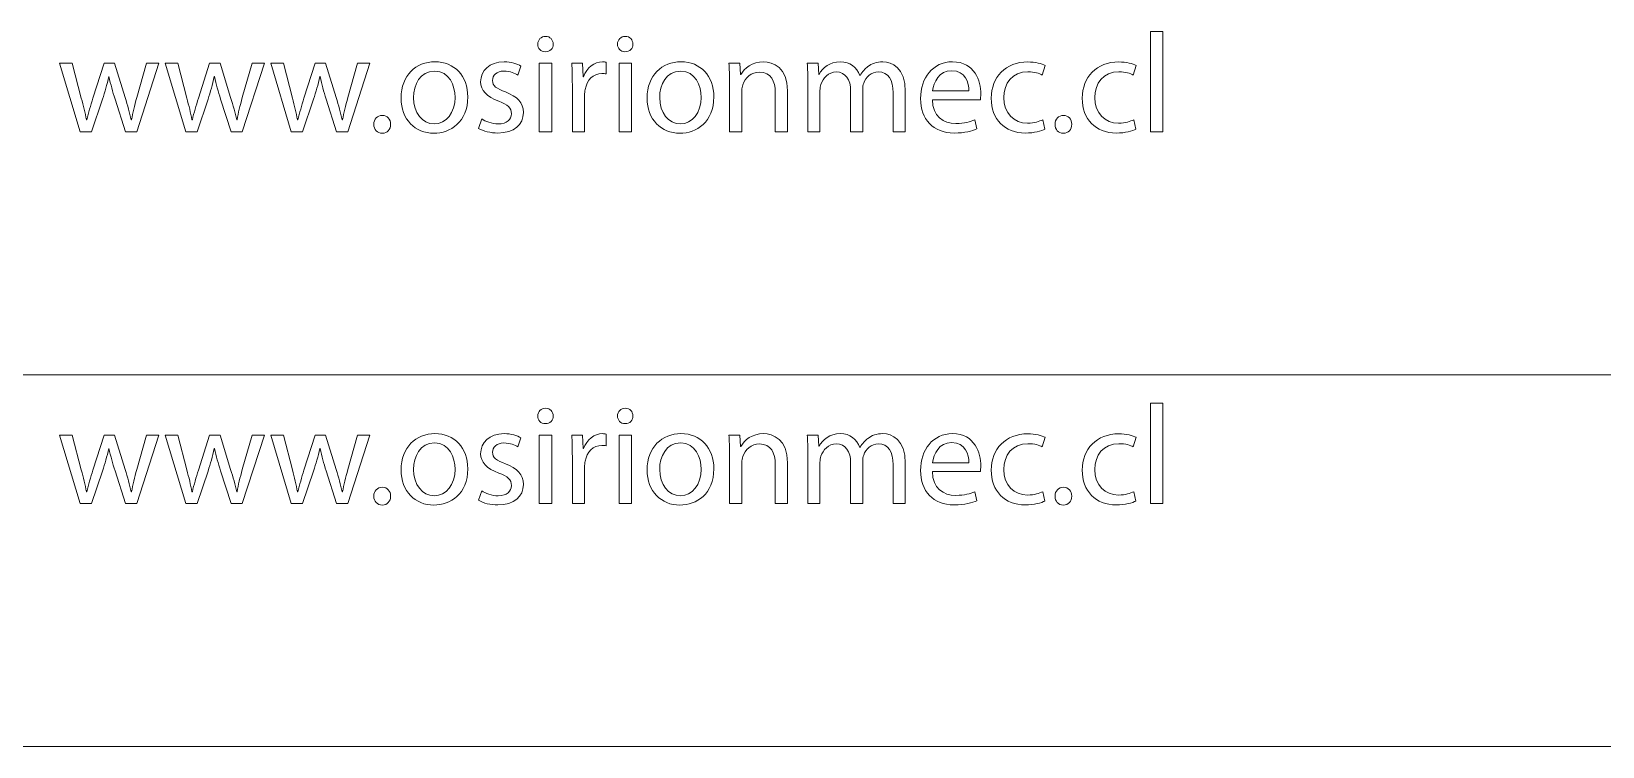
# Model space of a CAD drawing. Header units: inches. Extents: x 4400 to 4800, y 4100 to 4300.
# Drawn here: x 4631.4 to 4687.1, y 4153.9 to 4179.2 of the extents above; entities that cross this region are included whole.
import ezdxf

# ---------------------------------------------------------------- set-up
doc = ezdxf.new("R2010")
doc.units = ezdxf.units.IN
doc.header["$MEASUREMENT"] = 0
doc.layers.add('Capa 1', color=7, linetype='Continuous')

# ---------------------------------------------------------------- blocks, each defined once
blk = doc.blocks.new('block 41')
at = {"layer": 'Capa 1', "color": 1, "lineweight": 9, "true_color": 0xff0000}
for points in [[(4671.053, 4179.224), (4671.493, 4179.224), (4671.493, 4175.673), (4671.053, 4175.673), (4671.053, 4179.224)], [(4649.398, 4175.673), (4649.398, 4178.094), (4649.838, 4178.094), (4649.838, 4175.673), (4649.398, 4175.673)], [(4652.223, 4175.673), (4652.223, 4178.094), (4652.663, 4178.094), (4652.663, 4175.673), (4652.223, 4175.673)]]:
    blk.add_lwpolyline(points, dxfattribs=at)
for points, knots in [([(4649.888, 4178.774), (4649.893, 4178.624), (4649.783, 4178.504), (4649.608, 4178.504), (4649.453, 4178.504), (4649.343, 4178.624), (4649.343, 4178.774), (4649.343, 4178.929), (4649.458, 4179.049), (4649.618, 4179.049), (4649.783, 4179.049), (4649.888, 4178.929), (4649.888, 4178.774)], [0, 0, 0, 0, 1, 1, 1, 2, 2, 2, 3, 3, 3, 4, 4, 4, 4]), ([(4652.713, 4178.774), (4652.718, 4178.624), (4652.608, 4178.504), (4652.433, 4178.504), (4652.278, 4178.504), (4652.168, 4178.624), (4652.168, 4178.774), (4652.168, 4178.929), (4652.283, 4179.049), (4652.443, 4179.049), (4652.608, 4179.049), (4652.713, 4178.929), (4652.713, 4178.774)], [0, 0, 0, 0, 1, 1, 1, 2, 2, 2, 3, 3, 3, 4, 4, 4, 4]), ([(4632.848, 4178.094), (4632.848, 4178.094), (4633.168, 4176.864), (4633.168, 4176.864), (4633.238, 4176.594), (4633.303, 4176.344), (4633.348, 4176.093), (4633.348, 4176.093), (4633.363, 4176.093), (4633.363, 4176.093), (4633.418, 4176.339), (4633.498, 4176.598), (4633.578, 4176.859), (4633.578, 4176.859), (4633.973, 4178.094), (4633.973, 4178.094), (4633.973, 4178.094), (4634.343, 4178.094), (4634.343, 4178.094), (4634.343, 4178.094), (4634.719, 4176.884), (4634.719, 4176.884), (4634.809, 4176.594), (4634.879, 4176.339), (4634.934, 4176.093), (4634.934, 4176.093), (4634.948, 4176.093), (4634.948, 4176.093), (4634.988, 4176.339), (4635.054, 4176.594), (4635.133, 4176.879), (4635.133, 4176.879), (4635.479, 4178.094), (4635.479, 4178.094), (4635.479, 4178.094), (4635.914, 4178.094), (4635.914, 4178.094), (4635.914, 4178.094), (4635.133, 4175.673), (4635.133, 4175.673), (4635.133, 4175.673), (4634.733, 4175.673), (4634.733, 4175.673), (4634.733, 4175.673), (4634.363, 4176.829), (4634.363, 4176.829), (4634.278, 4177.099), (4634.208, 4177.339), (4634.148, 4177.624), (4634.148, 4177.624), (4634.138, 4177.624), (4634.138, 4177.624), (4634.079, 4177.334), (4634.003, 4177.084), (4633.918, 4176.824), (4633.918, 4176.824), (4633.528, 4175.673), (4633.528, 4175.673), (4633.528, 4175.673), (4633.128, 4175.673), (4633.128, 4175.673), (4633.128, 4175.673), (4632.398, 4178.094), (4632.398, 4178.094), (4632.398, 4178.094), (4632.848, 4178.094), (4632.848, 4178.094)], [0, 0, 0, 0, 1, 1, 1, 2, 2, 2, 3, 3, 3, 4, 4, 4, 5, 5, 5, 6, 6, 6, 7, 7, 7, 8, 8, 8, 9, 9, 9, 10, 10, 10, 11, 11, 11, 12, 12, 12, 13, 13, 13, 14, 14, 14, 15, 15, 15, 16, 16, 16, 17, 17, 17, 18, 18, 18, 19, 19, 19, 20, 20, 20, 21, 21, 21, 22, 22, 22, 22]), ([(4636.588, 4178.094), (4636.588, 4178.094), (4636.908, 4176.864), (4636.908, 4176.864), (4636.978, 4176.594), (4637.043, 4176.344), (4637.088, 4176.093), (4637.088, 4176.093), (4637.103, 4176.093), (4637.103, 4176.093), (4637.158, 4176.339), (4637.238, 4176.598), (4637.318, 4176.859), (4637.318, 4176.859), (4637.713, 4178.094), (4637.713, 4178.094), (4637.713, 4178.094), (4638.083, 4178.094), (4638.083, 4178.094), (4638.083, 4178.094), (4638.459, 4176.884), (4638.459, 4176.884), (4638.549, 4176.594), (4638.618, 4176.339), (4638.674, 4176.093), (4638.674, 4176.093), (4638.688, 4176.093), (4638.688, 4176.093), (4638.728, 4176.339), (4638.794, 4176.594), (4638.873, 4176.879), (4638.873, 4176.879), (4639.219, 4178.094), (4639.219, 4178.094), (4639.219, 4178.094), (4639.654, 4178.094), (4639.654, 4178.094), (4639.654, 4178.094), (4638.873, 4175.673), (4638.873, 4175.673), (4638.873, 4175.673), (4638.473, 4175.673), (4638.473, 4175.673), (4638.473, 4175.673), (4638.103, 4176.829), (4638.103, 4176.829), (4638.018, 4177.099), (4637.948, 4177.339), (4637.888, 4177.624), (4637.888, 4177.624), (4637.878, 4177.624), (4637.878, 4177.624), (4637.819, 4177.334), (4637.743, 4177.084), (4637.658, 4176.824), (4637.658, 4176.824), (4637.268, 4175.673), (4637.268, 4175.673), (4637.268, 4175.673), (4636.868, 4175.673), (4636.868, 4175.673), (4636.868, 4175.673), (4636.138, 4178.094), (4636.138, 4178.094), (4636.138, 4178.094), (4636.588, 4178.094), (4636.588, 4178.094)], [0, 0, 0, 0, 1, 1, 1, 2, 2, 2, 3, 3, 3, 4, 4, 4, 5, 5, 5, 6, 6, 6, 7, 7, 7, 8, 8, 8, 9, 9, 9, 10, 10, 10, 11, 11, 11, 12, 12, 12, 13, 13, 13, 14, 14, 14, 15, 15, 15, 16, 16, 16, 17, 17, 17, 18, 18, 18, 19, 19, 19, 20, 20, 20, 21, 21, 21, 22, 22, 22, 22]), ([(4640.328, 4178.094), (4640.328, 4178.094), (4640.648, 4176.864), (4640.648, 4176.864), (4640.718, 4176.594), (4640.783, 4176.344), (4640.828, 4176.093), (4640.828, 4176.093), (4640.843, 4176.093), (4640.843, 4176.093), (4640.898, 4176.339), (4640.978, 4176.598), (4641.058, 4176.859), (4641.058, 4176.859), (4641.453, 4178.094), (4641.453, 4178.094), (4641.453, 4178.094), (4641.823, 4178.094), (4641.823, 4178.094), (4641.823, 4178.094), (4642.199, 4176.884), (4642.199, 4176.884), (4642.289, 4176.594), (4642.358, 4176.339), (4642.414, 4176.093), (4642.414, 4176.093), (4642.428, 4176.093), (4642.428, 4176.093), (4642.468, 4176.339), (4642.534, 4176.594), (4642.613, 4176.879), (4642.613, 4176.879), (4642.959, 4178.094), (4642.959, 4178.094), (4642.959, 4178.094), (4643.394, 4178.094), (4643.394, 4178.094), (4643.394, 4178.094), (4642.613, 4175.673), (4642.613, 4175.673), (4642.613, 4175.673), (4642.213, 4175.673), (4642.213, 4175.673), (4642.213, 4175.673), (4641.843, 4176.829), (4641.843, 4176.829), (4641.758, 4177.099), (4641.688, 4177.339), (4641.628, 4177.624), (4641.628, 4177.624), (4641.618, 4177.624), (4641.618, 4177.624), (4641.559, 4177.334), (4641.483, 4177.084), (4641.398, 4176.824), (4641.398, 4176.824), (4641.008, 4175.673), (4641.008, 4175.673), (4641.008, 4175.673), (4640.608, 4175.673), (4640.608, 4175.673), (4640.608, 4175.673), (4639.878, 4178.094), (4639.878, 4178.094), (4639.878, 4178.094), (4640.328, 4178.094), (4640.328, 4178.094)], [0, 0, 0, 0, 1, 1, 1, 2, 2, 2, 3, 3, 3, 4, 4, 4, 5, 5, 5, 6, 6, 6, 7, 7, 7, 8, 8, 8, 9, 9, 9, 10, 10, 10, 11, 11, 11, 12, 12, 12, 13, 13, 13, 14, 14, 14, 15, 15, 15, 16, 16, 16, 17, 17, 17, 18, 18, 18, 19, 19, 19, 20, 20, 20, 21, 21, 21, 22, 22, 22, 22]), ([(4646.863, 4176.904), (4646.863, 4176.009), (4646.244, 4175.618), (4645.658, 4175.618), (4645.003, 4175.618), (4644.498, 4176.099), (4644.498, 4176.864), (4644.498, 4177.674), (4645.028, 4178.149), (4645.698, 4178.149), (4646.393, 4178.149), (4646.863, 4177.644), (4646.863, 4176.904)], [0, 0, 0, 0, 1, 1, 1, 2, 2, 2, 3, 3, 3, 4, 4, 4, 4]), ([(4647.358, 4176.123), (4647.488, 4176.039), (4647.718, 4175.948), (4647.938, 4175.948), (4648.258, 4175.948), (4648.408, 4176.109), (4648.408, 4176.308), (4648.408, 4176.519), (4648.283, 4176.634), (4647.958, 4176.753), (4647.523, 4176.909), (4647.318, 4177.149), (4647.318, 4177.439), (4647.318, 4177.829), (4647.633, 4178.149), (4648.153, 4178.149), (4648.398, 4178.149), (4648.613, 4178.079), (4648.748, 4177.999), (4648.748, 4177.999), (4648.638, 4177.679), (4648.638, 4177.679), (4648.543, 4177.739), (4648.368, 4177.819), (4648.143, 4177.819), (4647.883, 4177.819), (4647.738, 4177.669), (4647.738, 4177.489), (4647.738, 4177.289), (4647.883, 4177.199), (4648.198, 4177.079), (4648.618, 4176.919), (4648.833, 4176.709), (4648.833, 4176.349), (4648.833, 4175.924), (4648.503, 4175.624), (4647.928, 4175.624), (4647.663, 4175.624), (4647.418, 4175.689), (4647.248, 4175.789), (4647.248, 4175.789), (4647.358, 4176.123), (4647.358, 4176.123)], [0, 0, 0, 0, 1, 1, 1, 2, 2, 2, 3, 3, 3, 4, 4, 4, 5, 5, 5, 6, 6, 6, 7, 7, 7, 8, 8, 8, 9, 9, 9, 10, 10, 10, 11, 11, 11, 12, 12, 12, 13, 13, 13, 14, 14, 14, 14]), ([(4650.568, 4177.339), (4650.568, 4177.624), (4650.563, 4177.869), (4650.548, 4178.094), (4650.548, 4178.094), (4650.933, 4178.094), (4650.933, 4178.094), (4650.933, 4178.094), (4650.948, 4177.619), (4650.948, 4177.619), (4650.948, 4177.619), (4650.968, 4177.619), (4650.968, 4177.619), (4651.078, 4177.944), (4651.343, 4178.149), (4651.638, 4178.149), (4651.688, 4178.149), (4651.723, 4178.144), (4651.763, 4178.134), (4651.763, 4178.134), (4651.763, 4177.719), (4651.763, 4177.719), (4651.718, 4177.729), (4651.673, 4177.734), (4651.613, 4177.734), (4651.303, 4177.734), (4651.083, 4177.499), (4651.023, 4177.169), (4651.013, 4177.109), (4651.003, 4177.039), (4651.003, 4176.964), (4651.003, 4176.964), (4651.003, 4175.673), (4651.003, 4175.673), (4651.003, 4175.673), (4650.568, 4175.673), (4650.568, 4175.673), (4650.568, 4175.673), (4650.568, 4177.339), (4650.568, 4177.339)], [0, 0, 0, 0, 1, 1, 1, 2, 2, 2, 3, 3, 3, 4, 4, 4, 5, 5, 5, 6, 6, 6, 7, 7, 7, 8, 8, 8, 9, 9, 9, 10, 10, 10, 11, 11, 11, 12, 12, 12, 13, 13, 13, 13]), ([(4655.583, 4176.904), (4655.583, 4176.009), (4654.963, 4175.618), (4654.378, 4175.618), (4653.723, 4175.618), (4653.218, 4176.099), (4653.218, 4176.864), (4653.218, 4177.674), (4653.748, 4178.149), (4654.418, 4178.149), (4655.113, 4178.149), (4655.583, 4177.644), (4655.583, 4176.904)], [0, 0, 0, 0, 1, 1, 1, 2, 2, 2, 3, 3, 3, 4, 4, 4, 4]), ([(4656.138, 4177.439), (4656.138, 4177.689), (4656.133, 4177.894), (4656.118, 4178.094), (4656.118, 4178.094), (4656.508, 4178.094), (4656.508, 4178.094), (4656.508, 4178.094), (4656.533, 4177.694), (4656.533, 4177.694), (4656.533, 4177.694), (4656.543, 4177.694), (4656.543, 4177.694), (4656.663, 4177.924), (4656.943, 4178.149), (4657.343, 4178.149), (4657.678, 4178.149), (4658.198, 4177.949), (4658.198, 4177.119), (4658.198, 4177.119), (4658.198, 4175.673), (4658.198, 4175.673), (4658.198, 4175.673), (4657.758, 4175.673), (4657.758, 4175.673), (4657.758, 4175.673), (4657.758, 4177.069), (4657.758, 4177.069), (4657.758, 4177.459), (4657.613, 4177.784), (4657.198, 4177.784), (4656.908, 4177.784), (4656.683, 4177.579), (4656.608, 4177.334), (4656.588, 4177.279), (4656.578, 4177.204), (4656.578, 4177.129), (4656.578, 4177.129), (4656.578, 4175.673), (4656.578, 4175.673), (4656.578, 4175.673), (4656.138, 4175.673), (4656.138, 4175.673), (4656.138, 4175.673), (4656.138, 4177.439), (4656.138, 4177.439)], [0, 0, 0, 0, 1, 1, 1, 2, 2, 2, 3, 3, 3, 4, 4, 4, 5, 5, 5, 6, 6, 6, 7, 7, 7, 8, 8, 8, 9, 9, 9, 10, 10, 10, 11, 11, 11, 12, 12, 12, 13, 13, 13, 14, 14, 14, 15, 15, 15, 15]), ([(4658.913, 4177.439), (4658.913, 4177.689), (4658.908, 4177.894), (4658.893, 4178.094), (4658.893, 4178.094), (4659.278, 4178.094), (4659.278, 4178.094), (4659.278, 4178.094), (4659.298, 4177.704), (4659.298, 4177.704), (4659.298, 4177.704), (4659.313, 4177.704), (4659.313, 4177.704), (4659.448, 4177.934), (4659.673, 4178.149), (4660.073, 4178.149), (4660.403, 4178.149), (4660.653, 4177.949), (4660.758, 4177.664), (4660.758, 4177.664), (4660.768, 4177.664), (4660.768, 4177.664), (4660.843, 4177.799), (4660.938, 4177.904), (4661.038, 4177.979), (4661.183, 4178.089), (4661.343, 4178.149), (4661.573, 4178.149), (4661.893, 4178.149), (4662.368, 4177.939), (4662.368, 4177.099), (4662.368, 4177.099), (4662.368, 4175.673), (4662.368, 4175.673), (4662.368, 4175.673), (4661.938, 4175.673), (4661.938, 4175.673), (4661.938, 4175.673), (4661.938, 4177.044), (4661.938, 4177.044), (4661.938, 4177.509), (4661.768, 4177.789), (4661.413, 4177.789), (4661.163, 4177.789), (4660.968, 4177.604), (4660.893, 4177.389), (4660.873, 4177.329), (4660.858, 4177.249), (4660.858, 4177.169), (4660.858, 4177.169), (4660.858, 4175.673), (4660.858, 4175.673), (4660.858, 4175.673), (4660.428, 4175.673), (4660.428, 4175.673), (4660.428, 4175.673), (4660.428, 4177.124), (4660.428, 4177.124), (4660.428, 4177.509), (4660.258, 4177.789), (4659.923, 4177.789), (4659.648, 4177.789), (4659.448, 4177.569), (4659.378, 4177.349), (4659.353, 4177.284), (4659.343, 4177.209), (4659.343, 4177.134), (4659.343, 4177.134), (4659.343, 4175.673), (4659.343, 4175.673), (4659.343, 4175.673), (4658.913, 4175.673), (4658.913, 4175.673), (4658.913, 4175.673), (4658.913, 4177.439), (4658.913, 4177.439)], [0, 0, 0, 0, 1, 1, 1, 2, 2, 2, 3, 3, 3, 4, 4, 4, 5, 5, 5, 6, 6, 6, 7, 7, 7, 8, 8, 8, 9, 9, 9, 10, 10, 10, 11, 11, 11, 12, 12, 12, 13, 13, 13, 14, 14, 14, 15, 15, 15, 16, 16, 16, 17, 17, 17, 18, 18, 18, 19, 19, 19, 20, 20, 20, 21, 21, 21, 22, 22, 22, 23, 23, 23, 24, 24, 24, 25, 25, 25, 25]), ([(4663.328, 4176.804), (4663.338, 4176.208), (4663.718, 4175.964), (4664.158, 4175.964), (4664.473, 4175.964), (4664.663, 4176.019), (4664.828, 4176.089), (4664.828, 4176.089), (4664.903, 4175.773), (4664.903, 4175.773), (4664.748, 4175.703), (4664.483, 4175.624), (4664.098, 4175.624), (4663.353, 4175.624), (4662.908, 4176.113), (4662.908, 4176.844), (4662.908, 4177.574), (4663.338, 4178.149), (4664.043, 4178.149), (4664.833, 4178.149), (4665.043, 4177.454), (4665.043, 4177.009), (4665.043, 4176.919), (4665.033, 4176.849), (4665.028, 4176.804), (4665.028, 4176.804), (4663.328, 4176.804), (4663.328, 4176.804)], [0, 0, 0, 0, 1, 1, 1, 2, 2, 2, 3, 3, 3, 4, 4, 4, 5, 5, 5, 6, 6, 6, 7, 7, 7, 8, 8, 8, 9, 9, 9, 9]), ([(4667.313, 4175.763), (4667.198, 4175.703), (4666.943, 4175.624), (4666.618, 4175.624), (4665.888, 4175.624), (4665.413, 4176.119), (4665.413, 4176.859), (4665.413, 4177.604), (4665.923, 4178.144), (4666.713, 4178.144), (4666.973, 4178.144), (4667.203, 4178.079), (4667.323, 4178.019), (4667.323, 4178.019), (4667.223, 4177.679), (4667.223, 4177.679), (4667.118, 4177.739), (4666.953, 4177.794), (4666.713, 4177.794), (4666.158, 4177.794), (4665.857, 4177.384), (4665.857, 4176.879), (4665.857, 4176.319), (4666.218, 4175.974), (4666.698, 4175.974), (4666.948, 4175.974), (4667.113, 4176.039), (4667.238, 4176.093), (4667.238, 4176.093), (4667.313, 4175.763), (4667.313, 4175.763)], [0, 0, 0, 0, 1, 1, 1, 2, 2, 2, 3, 3, 3, 4, 4, 4, 5, 5, 5, 6, 6, 6, 7, 7, 7, 8, 8, 8, 9, 9, 9, 10, 10, 10, 10]), ([(4670.538, 4175.763), (4670.423, 4175.703), (4670.168, 4175.624), (4669.843, 4175.624), (4669.113, 4175.624), (4668.638, 4176.119), (4668.638, 4176.859), (4668.638, 4177.604), (4669.148, 4178.144), (4669.938, 4178.144), (4670.198, 4178.144), (4670.428, 4178.079), (4670.548, 4178.019), (4670.548, 4178.019), (4670.448, 4177.679), (4670.448, 4177.679), (4670.343, 4177.739), (4670.178, 4177.794), (4669.938, 4177.794), (4669.383, 4177.794), (4669.082, 4177.384), (4669.082, 4176.879), (4669.082, 4176.319), (4669.443, 4175.974), (4669.923, 4175.974), (4670.173, 4175.974), (4670.338, 4176.039), (4670.463, 4176.093), (4670.463, 4176.093), (4670.538, 4175.763), (4670.538, 4175.763)], [0, 0, 0, 0, 1, 1, 1, 2, 2, 2, 3, 3, 3, 4, 4, 4, 5, 5, 5, 6, 6, 6, 7, 7, 7, 8, 8, 8, 9, 9, 9, 10, 10, 10, 10]), ([(4644.943, 4176.879), (4644.943, 4176.349), (4645.248, 4175.948), (4645.678, 4175.948), (4646.098, 4175.948), (4646.413, 4176.344), (4646.413, 4176.889), (4646.413, 4177.299), (4646.208, 4177.819), (4645.688, 4177.819), (4645.168, 4177.819), (4644.943, 4177.339), (4644.943, 4176.879)], [0, 0, 0, 0, 1, 1, 1, 2, 2, 2, 3, 3, 3, 4, 4, 4, 4]), ([(4653.663, 4176.879), (4653.663, 4176.349), (4653.968, 4175.948), (4654.398, 4175.948), (4654.818, 4175.948), (4655.133, 4176.344), (4655.133, 4176.889), (4655.133, 4177.299), (4654.928, 4177.819), (4654.408, 4177.819), (4653.888, 4177.819), (4653.663, 4177.339), (4653.663, 4176.879)], [0, 0, 0, 0, 1, 1, 1, 2, 2, 2, 3, 3, 3, 4, 4, 4, 4]), ([(4664.618, 4177.119), (4664.623, 4177.399), (4664.503, 4177.834), (4664.008, 4177.834), (4663.563, 4177.834), (4663.368, 4177.424), (4663.333, 4177.119), (4663.333, 4177.119), (4664.618, 4177.119), (4664.618, 4177.119)], [0, 0, 0, 0, 1, 1, 1, 2, 2, 2, 3, 3, 3, 3]), ([(4643.533, 4175.934), (4643.533, 4176.119), (4643.658, 4176.248), (4643.833, 4176.248), (4644.008, 4176.248), (4644.128, 4176.119), (4644.128, 4175.934), (4644.128, 4175.753), (4644.013, 4175.618), (4643.828, 4175.618), (4643.653, 4175.618), (4643.533, 4175.753), (4643.533, 4175.934)], [0, 0, 0, 0, 1, 1, 1, 2, 2, 2, 3, 3, 3, 4, 4, 4, 4]), ([(4667.673, 4175.934), (4667.673, 4176.119), (4667.798, 4176.248), (4667.973, 4176.248), (4668.148, 4176.248), (4668.268, 4176.119), (4668.268, 4175.934), (4668.268, 4175.753), (4668.153, 4175.618), (4667.968, 4175.618), (4667.793, 4175.618), (4667.673, 4175.753), (4667.673, 4175.934)], [0, 0, 0, 0, 1, 1, 1, 2, 2, 2, 3, 3, 3, 4, 4, 4, 4])]:
    blk.add_open_spline(points, degree=3, knots=knots, dxfattribs=at)
blk = doc.blocks.new('block 42')
at = {"layer": 'Capa 1', "color": 1, "lineweight": 9, "true_color": 0xff0000}
for points in [[(4671.053, 4166.05), (4671.493, 4166.05), (4671.493, 4162.499), (4671.053, 4162.499), (4671.053, 4166.05)], [(4649.398, 4162.499), (4649.398, 4164.92), (4649.838, 4164.92), (4649.838, 4162.499), (4649.398, 4162.499)], [(4652.223, 4162.499), (4652.223, 4164.92), (4652.663, 4164.92), (4652.663, 4162.499), (4652.223, 4162.499)]]:
    blk.add_lwpolyline(points, dxfattribs=at)
for points, knots in [([(4649.888, 4165.6), (4649.893, 4165.45), (4649.783, 4165.33), (4649.608, 4165.33), (4649.453, 4165.33), (4649.343, 4165.45), (4649.343, 4165.6), (4649.343, 4165.755), (4649.458, 4165.875), (4649.618, 4165.875), (4649.783, 4165.875), (4649.888, 4165.755), (4649.888, 4165.6)], [0, 0, 0, 0, 1, 1, 1, 2, 2, 2, 3, 3, 3, 4, 4, 4, 4]), ([(4652.713, 4165.6), (4652.718, 4165.45), (4652.608, 4165.33), (4652.433, 4165.33), (4652.278, 4165.33), (4652.168, 4165.45), (4652.168, 4165.6), (4652.168, 4165.755), (4652.283, 4165.875), (4652.443, 4165.875), (4652.608, 4165.875), (4652.713, 4165.755), (4652.713, 4165.6)], [0, 0, 0, 0, 1, 1, 1, 2, 2, 2, 3, 3, 3, 4, 4, 4, 4]), ([(4632.848, 4164.92), (4632.848, 4164.92), (4633.168, 4163.69), (4633.168, 4163.69), (4633.238, 4163.42), (4633.303, 4163.169), (4633.348, 4162.919), (4633.348, 4162.919), (4633.363, 4162.919), (4633.363, 4162.919), (4633.418, 4163.165), (4633.498, 4163.424), (4633.578, 4163.685), (4633.578, 4163.685), (4633.973, 4164.92), (4633.973, 4164.92), (4633.973, 4164.92), (4634.343, 4164.92), (4634.343, 4164.92), (4634.343, 4164.92), (4634.719, 4163.71), (4634.719, 4163.71), (4634.809, 4163.42), (4634.879, 4163.165), (4634.934, 4162.919), (4634.934, 4162.919), (4634.948, 4162.919), (4634.948, 4162.919), (4634.988, 4163.165), (4635.054, 4163.42), (4635.133, 4163.705), (4635.133, 4163.705), (4635.479, 4164.92), (4635.479, 4164.92), (4635.479, 4164.92), (4635.914, 4164.92), (4635.914, 4164.92), (4635.914, 4164.92), (4635.133, 4162.499), (4635.133, 4162.499), (4635.133, 4162.499), (4634.733, 4162.499), (4634.733, 4162.499), (4634.733, 4162.499), (4634.363, 4163.655), (4634.363, 4163.655), (4634.278, 4163.925), (4634.208, 4164.165), (4634.148, 4164.45), (4634.148, 4164.45), (4634.138, 4164.45), (4634.138, 4164.45), (4634.079, 4164.16), (4634.003, 4163.909), (4633.918, 4163.65), (4633.918, 4163.65), (4633.528, 4162.499), (4633.528, 4162.499), (4633.528, 4162.499), (4633.128, 4162.499), (4633.128, 4162.499), (4633.128, 4162.499), (4632.398, 4164.92), (4632.398, 4164.92), (4632.398, 4164.92), (4632.848, 4164.92), (4632.848, 4164.92)], [0, 0, 0, 0, 1, 1, 1, 2, 2, 2, 3, 3, 3, 4, 4, 4, 5, 5, 5, 6, 6, 6, 7, 7, 7, 8, 8, 8, 9, 9, 9, 10, 10, 10, 11, 11, 11, 12, 12, 12, 13, 13, 13, 14, 14, 14, 15, 15, 15, 16, 16, 16, 17, 17, 17, 18, 18, 18, 19, 19, 19, 20, 20, 20, 21, 21, 21, 22, 22, 22, 22]), ([(4636.588, 4164.92), (4636.588, 4164.92), (4636.908, 4163.69), (4636.908, 4163.69), (4636.978, 4163.42), (4637.043, 4163.169), (4637.088, 4162.919), (4637.088, 4162.919), (4637.103, 4162.919), (4637.103, 4162.919), (4637.158, 4163.165), (4637.238, 4163.424), (4637.318, 4163.685), (4637.318, 4163.685), (4637.713, 4164.92), (4637.713, 4164.92), (4637.713, 4164.92), (4638.083, 4164.92), (4638.083, 4164.92), (4638.083, 4164.92), (4638.459, 4163.71), (4638.459, 4163.71), (4638.549, 4163.42), (4638.618, 4163.165), (4638.674, 4162.919), (4638.674, 4162.919), (4638.688, 4162.919), (4638.688, 4162.919), (4638.728, 4163.165), (4638.794, 4163.42), (4638.873, 4163.705), (4638.873, 4163.705), (4639.219, 4164.92), (4639.219, 4164.92), (4639.219, 4164.92), (4639.654, 4164.92), (4639.654, 4164.92), (4639.654, 4164.92), (4638.873, 4162.499), (4638.873, 4162.499), (4638.873, 4162.499), (4638.473, 4162.499), (4638.473, 4162.499), (4638.473, 4162.499), (4638.103, 4163.655), (4638.103, 4163.655), (4638.018, 4163.925), (4637.948, 4164.165), (4637.888, 4164.45), (4637.888, 4164.45), (4637.878, 4164.45), (4637.878, 4164.45), (4637.819, 4164.16), (4637.743, 4163.909), (4637.658, 4163.65), (4637.658, 4163.65), (4637.268, 4162.499), (4637.268, 4162.499), (4637.268, 4162.499), (4636.868, 4162.499), (4636.868, 4162.499), (4636.868, 4162.499), (4636.138, 4164.92), (4636.138, 4164.92), (4636.138, 4164.92), (4636.588, 4164.92), (4636.588, 4164.92)], [0, 0, 0, 0, 1, 1, 1, 2, 2, 2, 3, 3, 3, 4, 4, 4, 5, 5, 5, 6, 6, 6, 7, 7, 7, 8, 8, 8, 9, 9, 9, 10, 10, 10, 11, 11, 11, 12, 12, 12, 13, 13, 13, 14, 14, 14, 15, 15, 15, 16, 16, 16, 17, 17, 17, 18, 18, 18, 19, 19, 19, 20, 20, 20, 21, 21, 21, 22, 22, 22, 22]), ([(4640.328, 4164.92), (4640.328, 4164.92), (4640.648, 4163.69), (4640.648, 4163.69), (4640.718, 4163.42), (4640.783, 4163.169), (4640.828, 4162.919), (4640.828, 4162.919), (4640.843, 4162.919), (4640.843, 4162.919), (4640.898, 4163.165), (4640.978, 4163.424), (4641.058, 4163.685), (4641.058, 4163.685), (4641.453, 4164.92), (4641.453, 4164.92), (4641.453, 4164.92), (4641.823, 4164.92), (4641.823, 4164.92), (4641.823, 4164.92), (4642.199, 4163.71), (4642.199, 4163.71), (4642.289, 4163.42), (4642.358, 4163.165), (4642.414, 4162.919), (4642.414, 4162.919), (4642.428, 4162.919), (4642.428, 4162.919), (4642.468, 4163.165), (4642.534, 4163.42), (4642.613, 4163.705), (4642.613, 4163.705), (4642.959, 4164.92), (4642.959, 4164.92), (4642.959, 4164.92), (4643.394, 4164.92), (4643.394, 4164.92), (4643.394, 4164.92), (4642.613, 4162.499), (4642.613, 4162.499), (4642.613, 4162.499), (4642.213, 4162.499), (4642.213, 4162.499), (4642.213, 4162.499), (4641.843, 4163.655), (4641.843, 4163.655), (4641.758, 4163.925), (4641.688, 4164.165), (4641.628, 4164.45), (4641.628, 4164.45), (4641.618, 4164.45), (4641.618, 4164.45), (4641.559, 4164.16), (4641.483, 4163.909), (4641.398, 4163.65), (4641.398, 4163.65), (4641.008, 4162.499), (4641.008, 4162.499), (4641.008, 4162.499), (4640.608, 4162.499), (4640.608, 4162.499), (4640.608, 4162.499), (4639.878, 4164.92), (4639.878, 4164.92), (4639.878, 4164.92), (4640.328, 4164.92), (4640.328, 4164.92)], [0, 0, 0, 0, 1, 1, 1, 2, 2, 2, 3, 3, 3, 4, 4, 4, 5, 5, 5, 6, 6, 6, 7, 7, 7, 8, 8, 8, 9, 9, 9, 10, 10, 10, 11, 11, 11, 12, 12, 12, 13, 13, 13, 14, 14, 14, 15, 15, 15, 16, 16, 16, 17, 17, 17, 18, 18, 18, 19, 19, 19, 20, 20, 20, 21, 21, 21, 22, 22, 22, 22]), ([(4646.863, 4163.73), (4646.863, 4162.835), (4646.244, 4162.444), (4645.658, 4162.444), (4645.003, 4162.444), (4644.498, 4162.925), (4644.498, 4163.69), (4644.498, 4164.5), (4645.028, 4164.975), (4645.698, 4164.975), (4646.393, 4164.975), (4646.863, 4164.47), (4646.863, 4163.73)], [0, 0, 0, 0, 1, 1, 1, 2, 2, 2, 3, 3, 3, 4, 4, 4, 4]), ([(4647.358, 4162.949), (4647.488, 4162.865), (4647.718, 4162.774), (4647.938, 4162.774), (4648.258, 4162.774), (4648.408, 4162.935), (4648.408, 4163.134), (4648.408, 4163.344), (4648.283, 4163.46), (4647.958, 4163.579), (4647.523, 4163.734), (4647.318, 4163.975), (4647.318, 4164.265), (4647.318, 4164.655), (4647.633, 4164.975), (4648.153, 4164.975), (4648.398, 4164.975), (4648.613, 4164.905), (4648.748, 4164.825), (4648.748, 4164.825), (4648.638, 4164.505), (4648.638, 4164.505), (4648.543, 4164.565), (4648.368, 4164.645), (4648.143, 4164.645), (4647.883, 4164.645), (4647.738, 4164.495), (4647.738, 4164.315), (4647.738, 4164.115), (4647.883, 4164.025), (4648.198, 4163.905), (4648.618, 4163.744), (4648.833, 4163.535), (4648.833, 4163.175), (4648.833, 4162.75), (4648.503, 4162.449), (4647.928, 4162.449), (4647.663, 4162.449), (4647.418, 4162.515), (4647.248, 4162.614), (4647.248, 4162.614), (4647.358, 4162.949), (4647.358, 4162.949)], [0, 0, 0, 0, 1, 1, 1, 2, 2, 2, 3, 3, 3, 4, 4, 4, 5, 5, 5, 6, 6, 6, 7, 7, 7, 8, 8, 8, 9, 9, 9, 10, 10, 10, 11, 11, 11, 12, 12, 12, 13, 13, 13, 14, 14, 14, 14]), ([(4650.568, 4164.165), (4650.568, 4164.45), (4650.563, 4164.695), (4650.548, 4164.92), (4650.548, 4164.92), (4650.933, 4164.92), (4650.933, 4164.92), (4650.933, 4164.92), (4650.948, 4164.445), (4650.948, 4164.445), (4650.948, 4164.445), (4650.968, 4164.445), (4650.968, 4164.445), (4651.078, 4164.77), (4651.343, 4164.975), (4651.638, 4164.975), (4651.688, 4164.975), (4651.723, 4164.97), (4651.763, 4164.96), (4651.763, 4164.96), (4651.763, 4164.545), (4651.763, 4164.545), (4651.718, 4164.555), (4651.673, 4164.56), (4651.613, 4164.56), (4651.303, 4164.56), (4651.083, 4164.325), (4651.023, 4163.995), (4651.013, 4163.935), (4651.003, 4163.865), (4651.003, 4163.79), (4651.003, 4163.79), (4651.003, 4162.499), (4651.003, 4162.499), (4651.003, 4162.499), (4650.568, 4162.499), (4650.568, 4162.499), (4650.568, 4162.499), (4650.568, 4164.165), (4650.568, 4164.165)], [0, 0, 0, 0, 1, 1, 1, 2, 2, 2, 3, 3, 3, 4, 4, 4, 5, 5, 5, 6, 6, 6, 7, 7, 7, 8, 8, 8, 9, 9, 9, 10, 10, 10, 11, 11, 11, 12, 12, 12, 13, 13, 13, 13]), ([(4655.583, 4163.73), (4655.583, 4162.835), (4654.963, 4162.444), (4654.378, 4162.444), (4653.723, 4162.444), (4653.218, 4162.925), (4653.218, 4163.69), (4653.218, 4164.5), (4653.748, 4164.975), (4654.418, 4164.975), (4655.113, 4164.975), (4655.583, 4164.47), (4655.583, 4163.73)], [0, 0, 0, 0, 1, 1, 1, 2, 2, 2, 3, 3, 3, 4, 4, 4, 4]), ([(4656.138, 4164.265), (4656.138, 4164.515), (4656.133, 4164.72), (4656.118, 4164.92), (4656.118, 4164.92), (4656.508, 4164.92), (4656.508, 4164.92), (4656.508, 4164.92), (4656.533, 4164.52), (4656.533, 4164.52), (4656.533, 4164.52), (4656.543, 4164.52), (4656.543, 4164.52), (4656.663, 4164.75), (4656.943, 4164.975), (4657.343, 4164.975), (4657.678, 4164.975), (4658.198, 4164.775), (4658.198, 4163.945), (4658.198, 4163.945), (4658.198, 4162.499), (4658.198, 4162.499), (4658.198, 4162.499), (4657.758, 4162.499), (4657.758, 4162.499), (4657.758, 4162.499), (4657.758, 4163.895), (4657.758, 4163.895), (4657.758, 4164.285), (4657.613, 4164.61), (4657.198, 4164.61), (4656.908, 4164.61), (4656.683, 4164.405), (4656.608, 4164.16), (4656.588, 4164.105), (4656.578, 4164.03), (4656.578, 4163.955), (4656.578, 4163.955), (4656.578, 4162.499), (4656.578, 4162.499), (4656.578, 4162.499), (4656.138, 4162.499), (4656.138, 4162.499), (4656.138, 4162.499), (4656.138, 4164.265), (4656.138, 4164.265)], [0, 0, 0, 0, 1, 1, 1, 2, 2, 2, 3, 3, 3, 4, 4, 4, 5, 5, 5, 6, 6, 6, 7, 7, 7, 8, 8, 8, 9, 9, 9, 10, 10, 10, 11, 11, 11, 12, 12, 12, 13, 13, 13, 14, 14, 14, 15, 15, 15, 15]), ([(4658.913, 4164.265), (4658.913, 4164.515), (4658.908, 4164.72), (4658.893, 4164.92), (4658.893, 4164.92), (4659.278, 4164.92), (4659.278, 4164.92), (4659.278, 4164.92), (4659.298, 4164.53), (4659.298, 4164.53), (4659.298, 4164.53), (4659.313, 4164.53), (4659.313, 4164.53), (4659.448, 4164.76), (4659.673, 4164.975), (4660.073, 4164.975), (4660.403, 4164.975), (4660.653, 4164.775), (4660.758, 4164.49), (4660.758, 4164.49), (4660.768, 4164.49), (4660.768, 4164.49), (4660.843, 4164.625), (4660.938, 4164.73), (4661.038, 4164.805), (4661.183, 4164.915), (4661.343, 4164.975), (4661.573, 4164.975), (4661.893, 4164.975), (4662.368, 4164.765), (4662.368, 4163.925), (4662.368, 4163.925), (4662.368, 4162.499), (4662.368, 4162.499), (4662.368, 4162.499), (4661.938, 4162.499), (4661.938, 4162.499), (4661.938, 4162.499), (4661.938, 4163.87), (4661.938, 4163.87), (4661.938, 4164.335), (4661.768, 4164.615), (4661.413, 4164.615), (4661.163, 4164.615), (4660.968, 4164.43), (4660.893, 4164.215), (4660.873, 4164.155), (4660.858, 4164.075), (4660.858, 4163.995), (4660.858, 4163.995), (4660.858, 4162.499), (4660.858, 4162.499), (4660.858, 4162.499), (4660.428, 4162.499), (4660.428, 4162.499), (4660.428, 4162.499), (4660.428, 4163.95), (4660.428, 4163.95), (4660.428, 4164.335), (4660.258, 4164.615), (4659.923, 4164.615), (4659.648, 4164.615), (4659.448, 4164.395), (4659.378, 4164.175), (4659.353, 4164.11), (4659.343, 4164.035), (4659.343, 4163.96), (4659.343, 4163.96), (4659.343, 4162.499), (4659.343, 4162.499), (4659.343, 4162.499), (4658.913, 4162.499), (4658.913, 4162.499), (4658.913, 4162.499), (4658.913, 4164.265), (4658.913, 4164.265)], [0, 0, 0, 0, 1, 1, 1, 2, 2, 2, 3, 3, 3, 4, 4, 4, 5, 5, 5, 6, 6, 6, 7, 7, 7, 8, 8, 8, 9, 9, 9, 10, 10, 10, 11, 11, 11, 12, 12, 12, 13, 13, 13, 14, 14, 14, 15, 15, 15, 16, 16, 16, 17, 17, 17, 18, 18, 18, 19, 19, 19, 20, 20, 20, 21, 21, 21, 22, 22, 22, 23, 23, 23, 24, 24, 24, 25, 25, 25, 25]), ([(4663.328, 4163.63), (4663.338, 4163.034), (4663.718, 4162.789), (4664.158, 4162.789), (4664.473, 4162.789), (4664.663, 4162.845), (4664.828, 4162.915), (4664.828, 4162.915), (4664.903, 4162.599), (4664.903, 4162.599), (4664.748, 4162.529), (4664.483, 4162.449), (4664.098, 4162.449), (4663.353, 4162.449), (4662.908, 4162.939), (4662.908, 4163.67), (4662.908, 4164.4), (4663.338, 4164.975), (4664.043, 4164.975), (4664.833, 4164.975), (4665.043, 4164.28), (4665.043, 4163.835), (4665.043, 4163.744), (4665.033, 4163.675), (4665.028, 4163.63), (4665.028, 4163.63), (4663.328, 4163.63), (4663.328, 4163.63)], [0, 0, 0, 0, 1, 1, 1, 2, 2, 2, 3, 3, 3, 4, 4, 4, 5, 5, 5, 6, 6, 6, 7, 7, 7, 8, 8, 8, 9, 9, 9, 9]), ([(4667.313, 4162.589), (4667.198, 4162.529), (4666.943, 4162.449), (4666.618, 4162.449), (4665.888, 4162.449), (4665.413, 4162.945), (4665.413, 4163.685), (4665.413, 4164.43), (4665.923, 4164.97), (4666.713, 4164.97), (4666.973, 4164.97), (4667.203, 4164.905), (4667.323, 4164.845), (4667.323, 4164.845), (4667.223, 4164.505), (4667.223, 4164.505), (4667.118, 4164.565), (4666.953, 4164.62), (4666.713, 4164.62), (4666.158, 4164.62), (4665.857, 4164.21), (4665.857, 4163.705), (4665.857, 4163.145), (4666.218, 4162.799), (4666.698, 4162.799), (4666.948, 4162.799), (4667.113, 4162.865), (4667.238, 4162.919), (4667.238, 4162.919), (4667.313, 4162.589), (4667.313, 4162.589)], [0, 0, 0, 0, 1, 1, 1, 2, 2, 2, 3, 3, 3, 4, 4, 4, 5, 5, 5, 6, 6, 6, 7, 7, 7, 8, 8, 8, 9, 9, 9, 10, 10, 10, 10]), ([(4670.538, 4162.589), (4670.423, 4162.529), (4670.168, 4162.449), (4669.843, 4162.449), (4669.113, 4162.449), (4668.638, 4162.945), (4668.638, 4163.685), (4668.638, 4164.43), (4669.148, 4164.97), (4669.938, 4164.97), (4670.198, 4164.97), (4670.428, 4164.905), (4670.548, 4164.845), (4670.548, 4164.845), (4670.448, 4164.505), (4670.448, 4164.505), (4670.343, 4164.565), (4670.178, 4164.62), (4669.938, 4164.62), (4669.383, 4164.62), (4669.082, 4164.21), (4669.082, 4163.705), (4669.082, 4163.145), (4669.443, 4162.799), (4669.923, 4162.799), (4670.173, 4162.799), (4670.338, 4162.865), (4670.463, 4162.919), (4670.463, 4162.919), (4670.538, 4162.589), (4670.538, 4162.589)], [0, 0, 0, 0, 1, 1, 1, 2, 2, 2, 3, 3, 3, 4, 4, 4, 5, 5, 5, 6, 6, 6, 7, 7, 7, 8, 8, 8, 9, 9, 9, 10, 10, 10, 10]), ([(4644.943, 4163.705), (4644.943, 4163.175), (4645.248, 4162.774), (4645.678, 4162.774), (4646.098, 4162.774), (4646.413, 4163.169), (4646.413, 4163.714), (4646.413, 4164.125), (4646.208, 4164.645), (4645.688, 4164.645), (4645.168, 4164.645), (4644.943, 4164.165), (4644.943, 4163.705)], [0, 0, 0, 0, 1, 1, 1, 2, 2, 2, 3, 3, 3, 4, 4, 4, 4]), ([(4653.663, 4163.705), (4653.663, 4163.175), (4653.968, 4162.774), (4654.398, 4162.774), (4654.818, 4162.774), (4655.133, 4163.169), (4655.133, 4163.714), (4655.133, 4164.125), (4654.928, 4164.645), (4654.408, 4164.645), (4653.888, 4164.645), (4653.663, 4164.165), (4653.663, 4163.705)], [0, 0, 0, 0, 1, 1, 1, 2, 2, 2, 3, 3, 3, 4, 4, 4, 4]), ([(4664.618, 4163.945), (4664.623, 4164.225), (4664.503, 4164.66), (4664.008, 4164.66), (4663.563, 4164.66), (4663.368, 4164.25), (4663.333, 4163.945), (4663.333, 4163.945), (4664.618, 4163.945), (4664.618, 4163.945)], [0, 0, 0, 0, 1, 1, 1, 2, 2, 2, 3, 3, 3, 3]), ([(4643.533, 4162.76), (4643.533, 4162.945), (4643.658, 4163.074), (4643.833, 4163.074), (4644.008, 4163.074), (4644.128, 4162.945), (4644.128, 4162.76), (4644.128, 4162.579), (4644.013, 4162.444), (4643.828, 4162.444), (4643.653, 4162.444), (4643.533, 4162.579), (4643.533, 4162.76)], [0, 0, 0, 0, 1, 1, 1, 2, 2, 2, 3, 3, 3, 4, 4, 4, 4]), ([(4667.673, 4162.76), (4667.673, 4162.945), (4667.798, 4163.074), (4667.973, 4163.074), (4668.148, 4163.074), (4668.268, 4162.945), (4668.268, 4162.76), (4668.268, 4162.579), (4668.153, 4162.444), (4667.968, 4162.444), (4667.793, 4162.444), (4667.673, 4162.579), (4667.673, 4162.76)], [0, 0, 0, 0, 1, 1, 1, 2, 2, 2, 3, 3, 3, 4, 4, 4, 4])]:
    blk.add_open_spline(points, degree=3, knots=knots, dxfattribs=at)

msp = doc.modelspace()

# ---------------------------------------------------------------- linework, layer by layer
at = {"layer": 'Capa 1', "color": 7, "lineweight": 9, "true_color": 0xffffff}
msp.add_open_spline([(4651.001, 4167.064), (4651.001, 4167.064), (4608.307, 4167.064), (4608.307, 4167.064), (4605.239, 4167.064), (4602.669, 4164.892), (4602.002, 4161.977), (4602.002, 4161.977), (4602.002, 4161.977), (4602.002, 4161.977), (4602.002, 4161.977), (4611.795, 4161.977), (4611.795, 4161.977), (4611.795, 4161.977), (4611.795, 4161.977), (4611.795, 4161.977), (4611.795, 4162.253), (4612.019, 4162.477), (4612.295, 4162.477), (4612.571, 4162.477), (4612.795, 4162.253), (4612.795, 4161.977), (4612.795, 4161.701), (4612.571, 4161.477), (4612.335, 4161.477), (4612.335, 4161.477), (4612.335, 4159.477), (4612.335, 4159.477), (4612.571, 4159.477), (4612.795, 4159.253), (4612.795, 4158.977), (4612.795, 4158.701), (4612.571, 4158.477), (4612.295, 4158.477), (4612.019, 4158.477), (4611.795, 4158.701), (4611.795, 4158.977), (4611.795, 4158.977), (4602.002, 4158.977), (4602.002, 4158.977), (4602.002, 4158.977), (4602.002, 4158.977), (4602.002, 4158.977), (4602.669, 4156.062), (4605.239, 4153.89), (4608.307, 4153.89), (4608.307, 4153.89), (4651.001, 4153.89), (4651.001, 4153.89), (4651.001, 4153.89), (4693.695, 4153.89), (4693.695, 4153.89), (4696.764, 4153.89), (4699.333, 4156.062), (4700.001, 4158.977), (4700.001, 4158.977), (4700.001, 4158.977), (4700.001, 4158.977), (4700.001, 4158.977), (4690.205, 4158.977), (4690.205, 4158.977), (4690.205, 4158.701), (4689.981, 4158.477), (4689.705, 4158.477), (4689.429, 4158.477), (4689.205, 4158.701), (4689.205, 4158.977), (4689.205, 4159.253), (4689.429, 4159.477), (4689.675, 4159.507), (4689.675, 4159.507), (4689.675, 4161.507), (4689.675, 4161.507), (4689.429, 4161.477), (4689.205, 4161.701), (4689.205, 4161.977), (4689.205, 4162.253), (4689.429, 4162.477), (4689.705, 4162.477), (4689.981, 4162.477), (4690.205, 4162.253), (4690.205, 4161.977), (4690.205, 4161.977), (4690.205, 4161.977), (4690.205, 4161.977), (4690.205, 4161.977), (4700, 4161.977), (4700, 4161.977), (4700, 4161.977), (4700.001, 4161.977), (4700.001, 4161.977), (4699.333, 4164.892), (4696.764, 4167.064), (4693.695, 4167.064), (4693.695, 4167.064), (4651.001, 4167.064), (4651.001, 4167.064)], degree=3, knots=[0, 0, 0, 0, 1, 1, 1, 2, 2, 2, 3, 3, 3, 4, 4, 4, 5, 5, 5, 6, 6, 6, 7, 7, 7, 8, 8, 8, 9, 9, 9, 10, 10, 10, 11, 11, 11, 12, 12, 12, 13, 13, 13, 14, 14, 14, 15, 15, 15, 16, 16, 16, 17, 17, 17, 18, 18, 18, 19, 19, 19, 20, 20, 20, 21, 21, 21, 22, 22, 22, 23, 23, 23, 24, 24, 24, 25, 25, 25, 26, 26, 26, 27, 27, 27, 28, 28, 28, 29, 29, 29, 30, 30, 30, 31, 31, 31, 32, 32, 32, 32], dxfattribs=at)

# ---------------------------------------------------------------- block references
at = {"layer": 'Capa 1'}
for name in ['block 41', 'block 42']:
    msp.add_blockref(name, (0, 0), dxfattribs=at)

doc.saveas('drawing.dxf')
